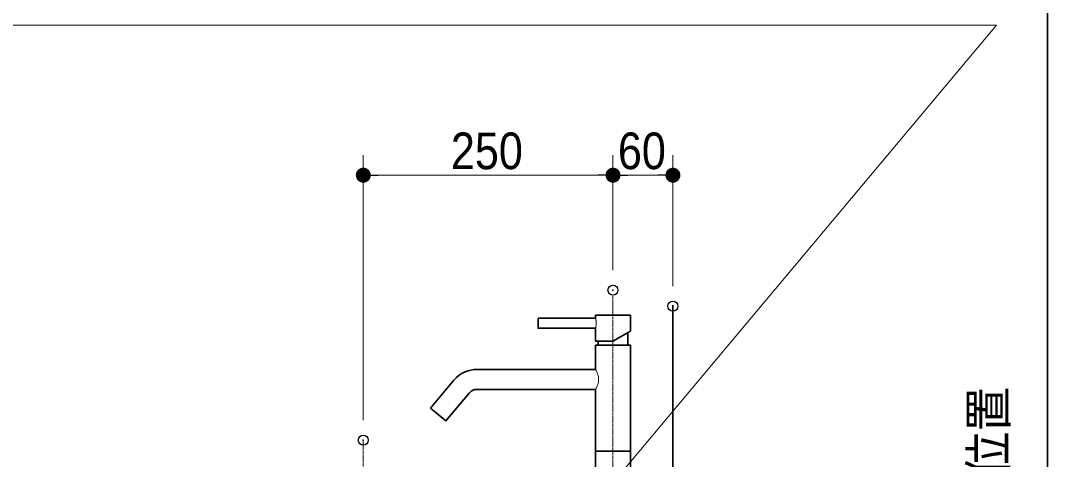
# Model space of a CAD drawing. Units: millimetres, scale not verified. Extents: x -6062 to 6062, y -3045 to 3045.
# Drawn here: x 1184 to 2212, y -1224 to -785 of the extents above; entities that cross this region are included whole.
import ezdxf
from ezdxf.enums import TextEntityAlignment as Align

# ---------------------------------------------------------------- set-up
doc = ezdxf.new("R2010")
doc.units = ezdxf.units.MM
doc.header["$LTSCALE"] = 20
doc.header["$PDMODE"] = 32
doc.header["$PDSIZE"] = 10
doc.linetypes.add('USER2', pattern=[2.91, 1.76, -0.4, 0.35, -0.4])
for name, color, linetype, lineweight in [('0-0_5ボウル・キャビネット', 7, 'Continuous', 15), ('0-1_4給排水', 7, 'Continuous', 30), ('0-2_1図面枠', 7, 'Continuous', 20), ('0-3_2寸法-2', 7, 'Continuous', 15), ('0-4_0', 7, 'Continuous', 25), ('0-6_2寸法-1', 7, 'Continuous', 15), ('0-7_2寸法-3', 7, 'Continuous', 15)]:
    doc.layers.add(name, color=color, linetype=linetype, lineweight=lineweight)
doc.layers.add('0-5_Defpoints', color=7, linetype='Continuous')
doc.styles.add('ＭＳ Ｐゴシック', font='')
doc.styles.get('ＭＳ Ｐゴシック').set_extended_font_data('MS PGothic')

# ---------------------------------------------------------------- blocks, each defined once
blk = doc.blocks.new('グループ-12')
at = {"layer": '0-2_1図面枠', "lineweight": 35}
blk.add_lwpolyline([(-80000, 55400), (80000, 55400), (80000, -55400), (-80000, -55400)], close=True, dxfattribs=at)
blk = doc.blocks.new('図面枠')
at = {"layer": '0-2_1図面枠'}
blk.add_blockref('グループ-12', (0, 0), dxfattribs=at)
blk = doc.blocks.new('_Dot')
at = {"layer": '0-4_0'}
blk.add_line((-10, 0), (-20, 0), dxfattribs=at)
for points in [[(0, 0), (-10, 0), (-9.92, 1.25)], [(0, 0), (-9.92, -1.25), (-10, 0)], [(0, 0), (-9.92, 1.25), (-9.69, 2.49)], [(0, 0), (-9.69, -2.49), (-9.92, -1.25)], [(0, 0), (-9.69, 2.49), (-9.3, 3.68)], [(0, 0), (-9.3, -3.68), (-9.69, -2.49)], [(0, 0), (-9.3, 3.68), (-8.76, 4.82)], [(0, 0), (-8.76, -4.82), (-9.3, -3.68)], [(0, 0), (-8.76, 4.82), (-8.09, 5.88)], [(0, 0), (-8.09, -5.88), (-8.76, -4.82)], [(0, 0), (-8.09, 5.88), (-7.29, 6.85)], [(0, 0), (-7.29, -6.85), (-8.09, -5.88)], [(0, 0), (-7.29, 6.85), (-6.37, 7.71)], [(0, 0), (-6.37, -7.71), (-7.29, -6.85)], [(0, 0), (-6.37, 7.71), (-5.36, 8.44)], [(0, 0), (-5.36, -8.44), (-6.37, -7.71)], [(0, 0), (-5.36, 8.44), (-4.26, 9.05)], [(0, 0), (-4.26, -9.05), (-5.36, -8.44)], [(0, 0), (-4.26, 9.05), (-3.09, 9.51)], [(0, 0), (-3.09, -9.51), (-4.26, -9.05)], [(0, 0), (-3.09, 9.51), (-1.87, 9.82)], [(0, 0), (-1.87, -9.82), (-3.09, -9.51)], [(0, 0), (-1.87, 9.82), (-0.63, 9.98)], [(0, 0), (-0.63, -9.98), (-1.87, -9.82)], [(0, 0), (-0.63, 9.98), (0.63, 9.98)], [(0, 0), (0.63, -9.98), (-0.63, -9.98)], [(0, 0), (0.63, 9.98), (1.87, 9.82)], [(0, 0), (1.87, 9.82), (3.09, 9.51)], [(0, 0), (3.09, 9.51), (4.26, 9.05)], [(0, 0), (4.26, 9.05), (5.36, 8.44)], [(0, 0), (5.36, 8.44), (6.37, 7.71)], [(0, 0), (6.37, 7.71), (7.29, 6.85)], [(0, 0), (7.29, 6.85), (8.09, 5.88)], [(0, 0), (8.09, 5.88), (8.76, 4.82)], [(0, 0), (8.76, 4.82), (9.3, 3.68)], [(0, 0), (9.3, 3.68), (9.69, 2.49)], [(0, 0), (9.69, 2.49), (9.92, 1.25)], [(0, 0), (9.92, 1.25), (10, 0)], [(0, 0), (1.87, -9.82), (0.63, -9.98)], [(0, 0), (3.09, -9.51), (1.87, -9.82)], [(0, 0), (4.26, -9.05), (3.09, -9.51)], [(0, 0), (5.36, -8.44), (4.26, -9.05)], [(0, 0), (6.37, -7.71), (5.36, -8.44)], [(0, 0), (7.29, -6.85), (6.37, -7.71)], [(0, 0), (8.09, -5.88), (7.29, -6.85)], [(0, 0), (8.76, -4.82), (8.09, -5.88)], [(0, 0), (9.3, -3.68), (8.76, -4.82)], [(0, 0), (9.69, -2.49), (9.3, -3.68)], [(0, 0), (9.92, -1.25), (9.69, -2.49)], [(0, 0), (10, 0), (9.92, -1.25)]]:
    blk.add_solid(points, dxfattribs=at)
blk = doc.blocks.new('グループ-48')
at = {"layer": '0-1_4給排水', "linetype": 'USER2', "lineweight": 15}
blk.add_line((71300, -28600), (71300, -21200), dxfattribs=at)
at = {"layer": '0-1_4給排水'}
for p, q in [((71600, -21946.8), (71600, -22200)), ((71000, -22120), (71000, -22200)), ((71650, -24320), (70950, -24320))]:
    blk.add_line(p, q, dxfattribs=at)
blk.add_lwpolyline([(69800, -21660), (69800, -21860), (70950, -21860), (70950, -22120), (71300, -22120), (71649.9, -21918), (71650, -21600), (70950, -21600), (70950, -21660)], close=True, dxfattribs=at)
at = {"layer": '0-1_4給排水', "lineweight": 15}
for points in [[(70950, -21860), (70950.1, -21859.5), (70950.5, -21858.1), (70951.2, -21855.8), (70952, -21852.6), (70953.1, -21848.5), (70954.3, -21843.6), (70955.7, -21837.9), (70957.1, -21831.4), (70958.5, -21824.2), (70959.9, -21816.4), (70961.2, -21808), (70962.3, -21799.1), (70963.3, -21789.7), (70964, -21780), (70964.4, -21770.1), (70964.6, -21760), (70964.5, -21750.3), (70964, -21740.7), (70963.4, -21731.3), (70962.5, -21722.2), (70961.4, -21713.4), (70960.1, -21705.1), (70958.8, -21697.2), (70957.3, -21689.9), (70955.9, -21683.3), (70954.6, -21677.4), (70953.3, -21672.2), (70952.2, -21667.9), (70951.3, -21664.5), (70950.6, -21662), (70950.1, -21660.5), (70950, -21660)], [(70950, -23085.7), (70950.6, -23084.7), (70952.2, -23081.8), (70954.9, -23076.9), (70958.6, -23070.3), (70963, -23061.9), (70968.1, -23051.9), (70973.7, -23040.5), (70979.6, -23027.6), (70985.7, -23013.5), (70991.6, -22998.1), (70997.2, -22981.6), (71002.3, -22964.1), (71006.6, -22945.6), (71009.9, -22926.4), (71012, -22906.6), (71012.8, -22886.6), (71012.1, -22866.6), (71010.2, -22846.8), (71007, -22827.6), (71002.8, -22809.2), (70997.8, -22791.7), (70992.2, -22775.2), (70986.3, -22759.7), (70980.3, -22745.4), (70974.4, -22732.4), (70968.8, -22720.7), (70963.5, -22710.5), (70959, -22701.8), (70955.2, -22694.9), (70952.3, -22689.9), (70950.6, -22686.8), (70950, -22685.7)]]:
    blk.add_lwpolyline(points, dxfattribs=at)
at = {"layer": '0-1_4給排水'}
blk.add_lwpolyline([(71650, -27520), (71650, -22200), (70950, -22200), (70950, -22685.7), (68573.9, -22685.7), (68514.8, -22688.6), (68456.2, -22697.4), (68398.8, -22711.8), (68343.1, -22731.9), (68280.7, -22762.2), (68222.2, -22799.6), (68166.8, -22845), (68116, -22898), (68114.3, -22900), (67646.8, -23457.2), (67953.2, -23714.3), (68420.7, -23157.2), (68437.1, -23139.8), (68455.5, -23124.6), (68475.5, -23111.6), (68497, -23101.1), (68515.5, -23094.4), (68534.7, -23089.6), (68554.2, -23086.7), (68573.9, -23085.7), (70950, -23085.7), (70950, -27520)], dxfattribs=at)
blk = doc.blocks.new('グループ-72')
at = {"layer": '0-1_4給排水', "linetype": 'USER2', "lineweight": 15}
blk.add_line((66300, -24100), (66300, -32940), dxfattribs=at)

msp = doc.modelspace()

# ---------------------------------------------------------------- linework, layer by layer
at = {"layer": '0-0_5ボウル・キャビネット', "lineweight": 30}
msp.add_lwpolyline([(1837.5, -1070), (1837.5, -2070), (1237.5, -2070)], dxfattribs=at)
at = {"layer": '0-5_Defpoints'}
for p in [(1777.5, -940), (1777.5, -1055), (1837.5, -1071), (1527.5, -1205)]:
    msp.add_point(p, dxfattribs=at)
at = {"layer": '0-6_2寸法-1'}
for p, q in [((1527.5, -1185), (1527.5, -920)), ((1777.5, -1035), (1777.5, -920)), ((1777.5, -1035), (1777.5, -920)), ((1837.5, -1051), (1837.5, -920)), ((1542.51, -940), (1762.49, -940)), ((1822.49, -940), (1792.51, -940))]:
    msp.add_line(p, q, dxfattribs=at)
at = {"layer": '0-7_2寸法-3'}
msp.add_lwpolyline([(1727.5, -1307), (2161.31, -790), (883.18, -790)], dxfattribs=at)

# ---------------------------------------------------------------- block references
at = {"layer": '0-1_4給排水', "xscale": 0.05, "yscale": 0.05}
for name in ['グループ-48', 'グループ-72']:
    msp.add_blockref(name, (-1787.5, 0), dxfattribs=at)
at = {"layer": '0-2_1図面枠', "xscale": 0.05, "yscale": 0.05}
msp.add_blockref('図面枠', (-1787.5, 0), dxfattribs=at)
at = {"layer": '0-6_2寸法-1', "xscale": 0.7503418, "yscale": 0.7503418, "rotation": 180}
for p in [(1527.5, -940), (1777.5, -940)]:
    msp.add_blockref('_Dot', p, dxfattribs=at)
at = {"layer": '0-6_2寸法-1', "xscale": 0.7503418, "yscale": 0.7503418}
for p in [(1777.5, -940), (1837.5, -940)]:
    msp.add_blockref('_Dot', p, dxfattribs=at)

# ---------------------------------------------------------------- texts
at = {"layer": '0-3_2寸法-2', "style": 'ＭＳ Ｐゴシック', "width": 0.9}
msp.add_text('Pトラップ排水位置', height=36.66, rotation=90, dxfattribs=at).set_placement((2182.52, -1540.42), align=Align.BOTTOM_LEFT)
at = {"layer": '0-6_2寸法-1', "style": 'ＭＳ Ｐゴシック', "width": 0.9}
for s, p in [('250', (1615.22, -944.96)), ('60', (1782.42, -944.96))]:
    msp.add_text(s, height=36.66, dxfattribs=at).set_placement(p, align=Align.BOTTOM_LEFT)

doc.saveas('drawing.dxf')
